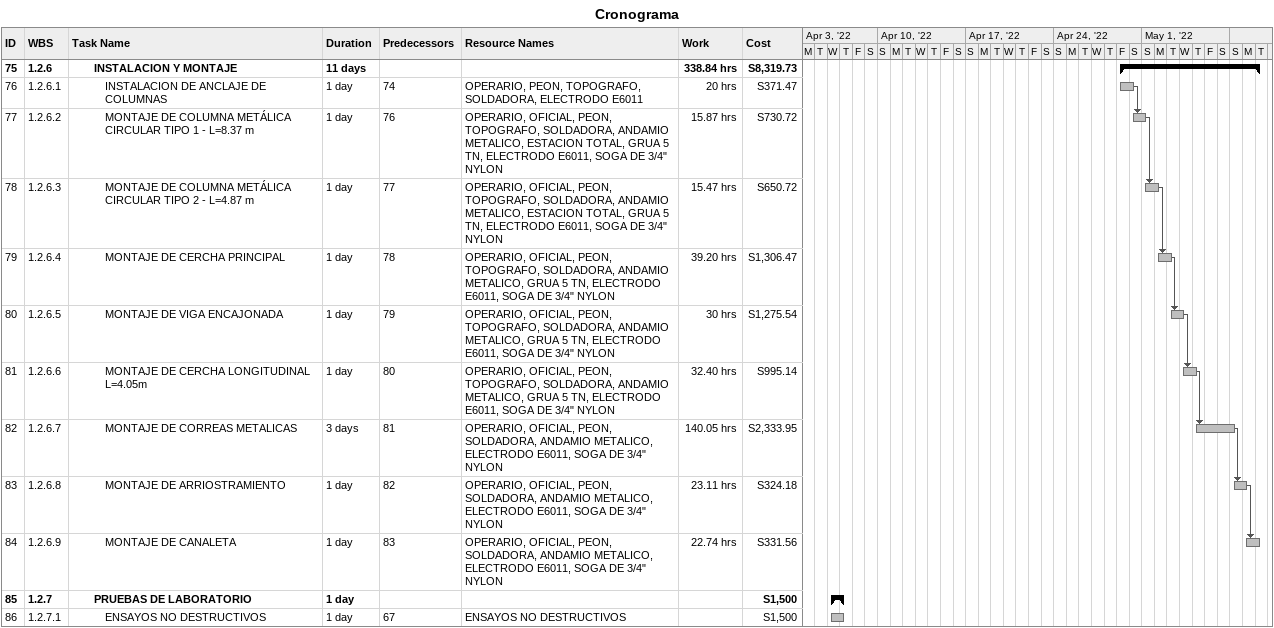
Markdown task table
Cronograma

| ID | WBS | Task | Duration | Start | Finish | Predecessors | Resources | Work (h) | Cost (S) |
|---|---|---|---|---|---|---|---|---|---|
| 75 | 1.2.6 | **INSTALACION Y MONTAJE** | 11d | 2022-04-29 | 2022-05-10 |  |  | 338.84 | 8319.73 |
| 76 | 1.2.6.1 | INSTALACION DE ANCLAJE DE COLUMNAS | 1d | 2022-04-29 | 2022-04-30 | 74 | OPERARIO, PEON, TOPOGRAFO, SOLDADORA, ELECTRODO E6011 | 20 | 371.47 |
| 77 | 1.2.6.2 | MONTAJE DE COLUMNA METÁLICA CIRCULAR TIPO 1 - L=8.37 m | 1d | 2022-04-30 | 2022-05-01 | 76 | OPERARIO, OFICIAL, PEON, TOPOGRAFO, SOLDADORA, ANDAMIO METALICO, ESTACION TOTAL, GRUA 5 TN, ELECTRODO E6011, SOGA DE 3/4" NYLON | 15.87 | 730.72 |
| 78 | 1.2.6.3 | MONTAJE DE COLUMNA METÁLICA CIRCULAR TIPO 2 - L=4.87 m | 1d | 2022-05-01 | 2022-05-02 | 77 | OPERARIO, OFICIAL, PEON, TOPOGRAFO, SOLDADORA, ANDAMIO METALICO, ESTACION TOTAL, GRUA 5 TN, ELECTRODO E6011, SOGA DE 3/4" NYLON | 15.47 | 650.72 |
| 79 | 1.2.6.4 | MONTAJE DE CERCHA PRINCIPAL | 1d | 2022-05-02 | 2022-05-03 | 78 | OPERARIO, OFICIAL, PEON, TOPOGRAFO, SOLDADORA, ANDAMIO METALICO, GRUA 5 TN, ELECTRODO E6011, SOGA DE 3/4" NYLON | 39.20 | 1306.47 |
| 80 | 1.2.6.5 | MONTAJE DE VIGA ENCAJONADA | 1d | 2022-05-03 | 2022-05-04 | 79 | OPERARIO, OFICIAL, PEON, TOPOGRAFO, SOLDADORA, ANDAMIO METALICO, GRUA 5 TN, ELECTRODO E6011, SOGA DE 3/4" NYLON | 30 | 1275.54 |
| 81 | 1.2.6.6 | MONTAJE DE CERCHA LONGITUDINAL L=4.05m | 1d | 2022-05-04 | 2022-05-05 | 80 | OPERARIO, OFICIAL, PEON, TOPOGRAFO, SOLDADORA, ANDAMIO METALICO, GRUA 5 TN, ELECTRODO E6011, SOGA DE 3/4" NYLON | 32.40 | 995.14 |
| 82 | 1.2.6.7 | MONTAJE DE CORREAS METALICAS | 3d | 2022-05-05 | 2022-05-08 | 81 | OPERARIO, OFICIAL, PEON, SOLDADORA, ANDAMIO METALICO, ELECTRODO E6011, SOGA DE 3/4" NYLON | 140.05 | 2333.95 |
| 83 | 1.2.6.8 | MONTAJE DE ARRIOSTRAMIENTO | 1d | 2022-05-08 | 2022-05-09 | 82 | OPERARIO, OFICIAL, PEON, SOLDADORA, ANDAMIO METALICO, ELECTRODO E6011, SOGA DE 3/4" NYLON | 23.11 | 324.18 |
| 84 | 1.2.6.9 | MONTAJE DE CANALETA | 1d | 2022-05-09 | 2022-05-10 | 83 | OPERARIO, OFICIAL, PEON, SOLDADORA, ANDAMIO METALICO, ELECTRODO E6011, SOGA DE 3/4" NYLON | 22.74 | 331.56 |
| 85 | 1.2.7 | **PRUEBAS DE LABORATORIO** | 1d | 2022-04-06 | 2022-04-07 |  |  |  | 1500 |
| 86 | 1.2.7.1 | ENSAYOS NO DESTRUCTIVOS | 1d | 2022-04-06 | 2022-04-07 | 67 | ENSAYOS NO DESTRUCTIVOS |  | 1500 |
